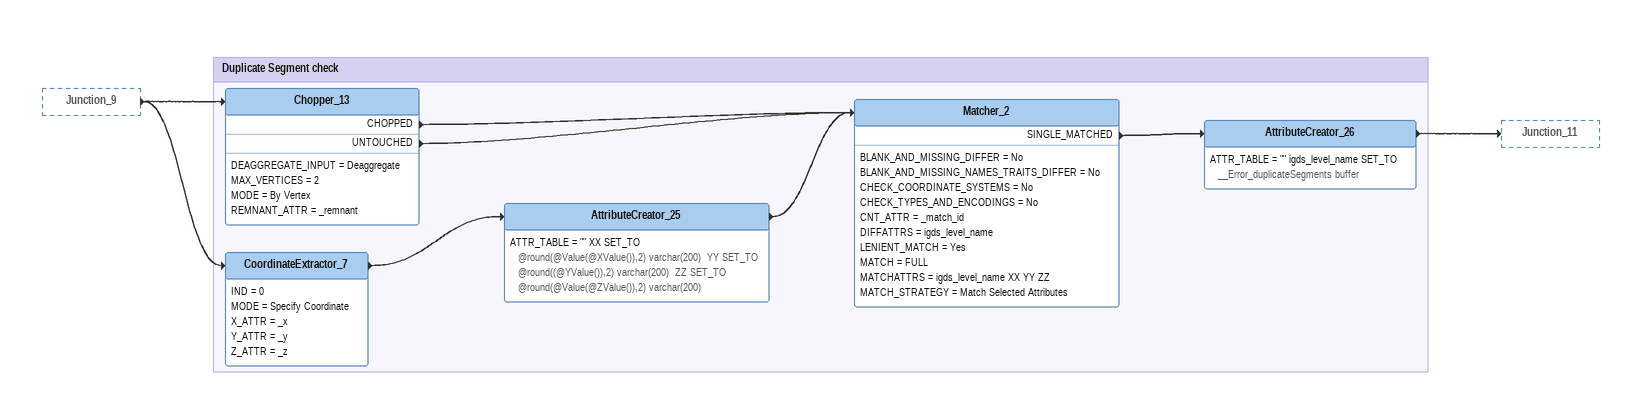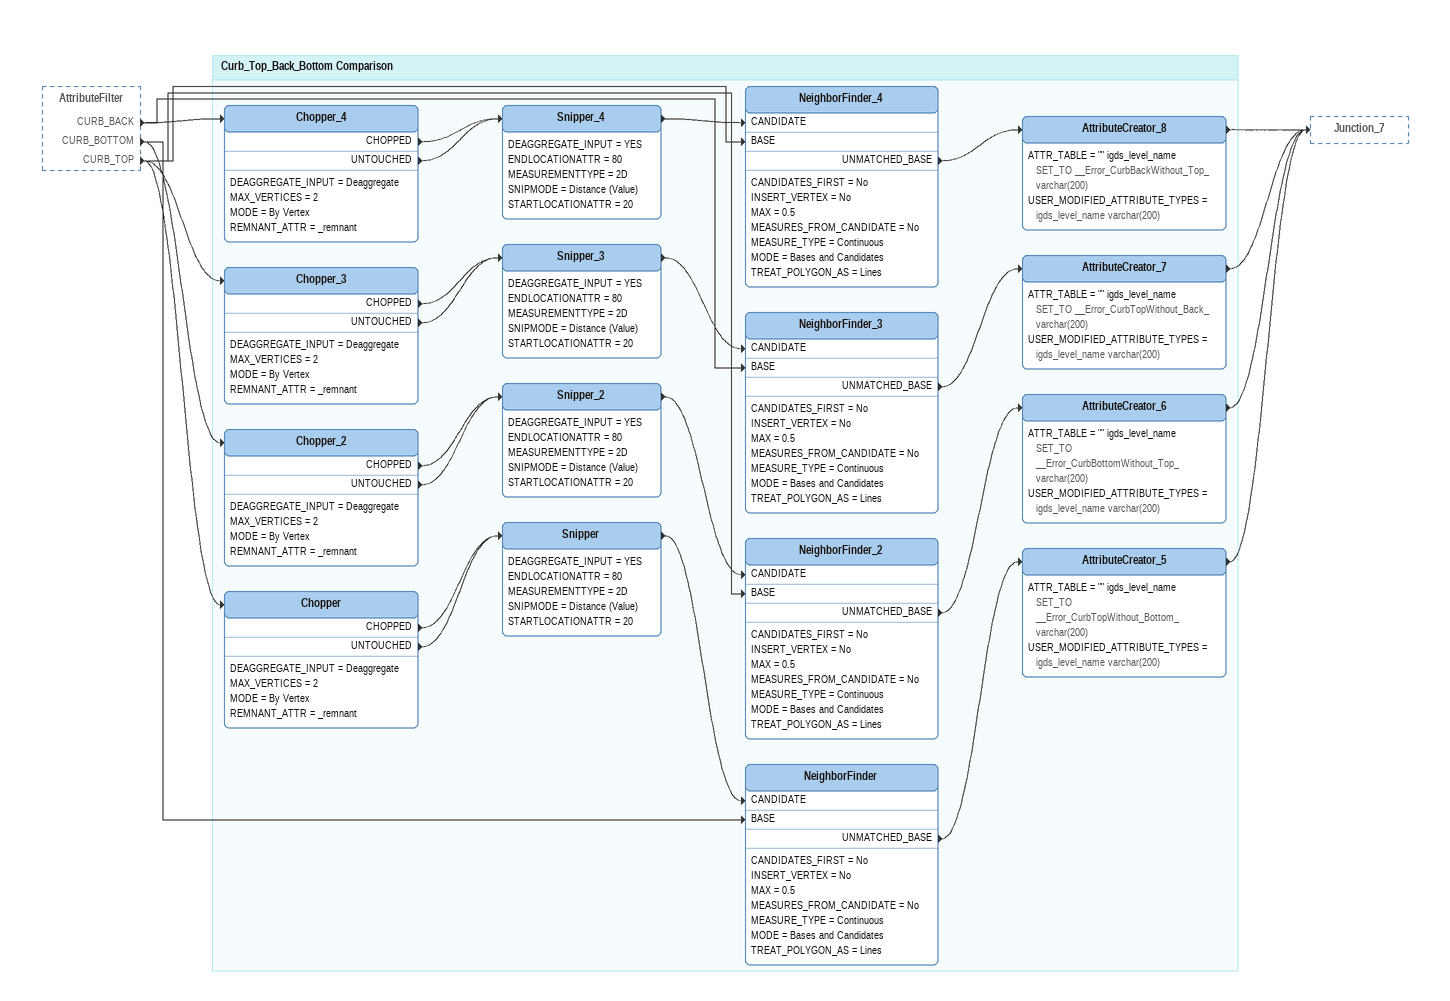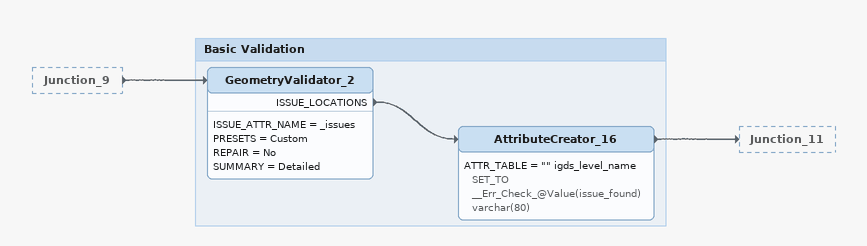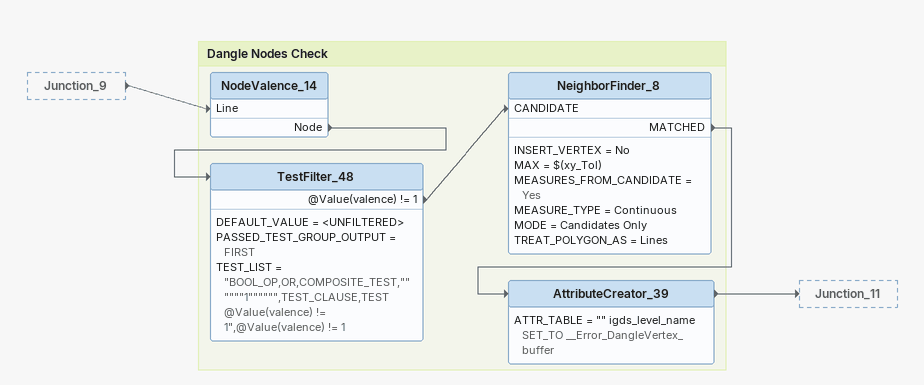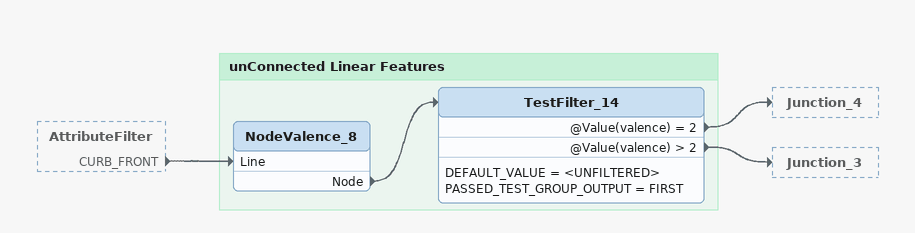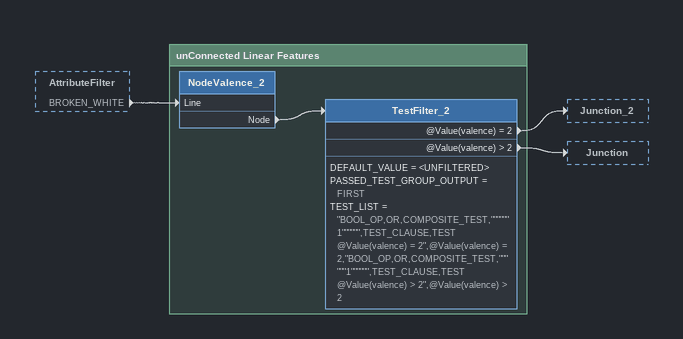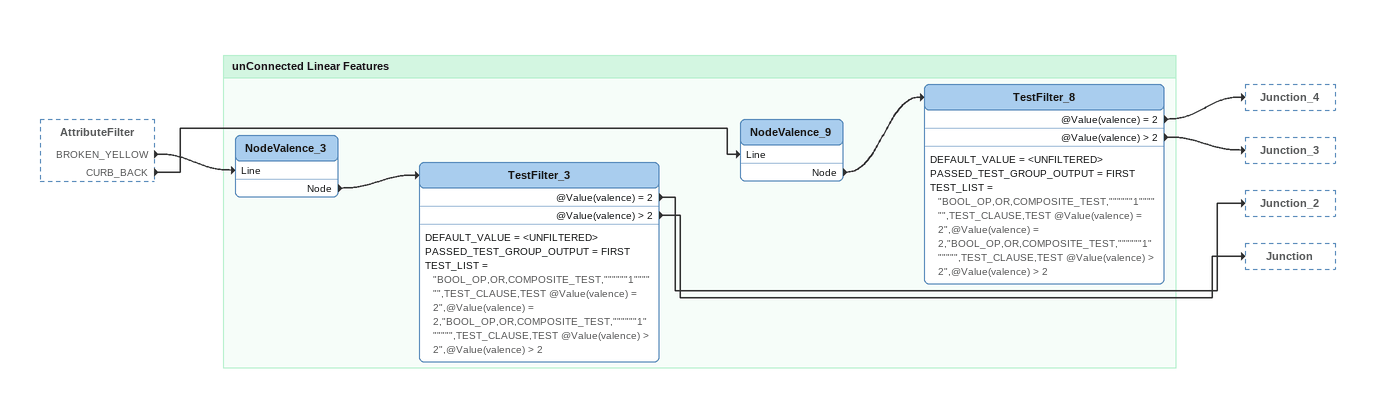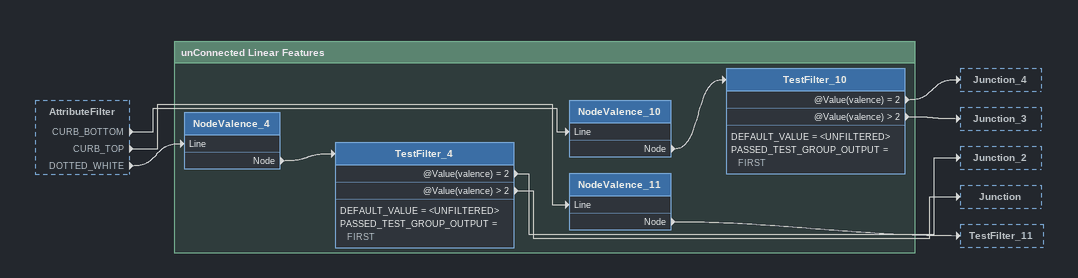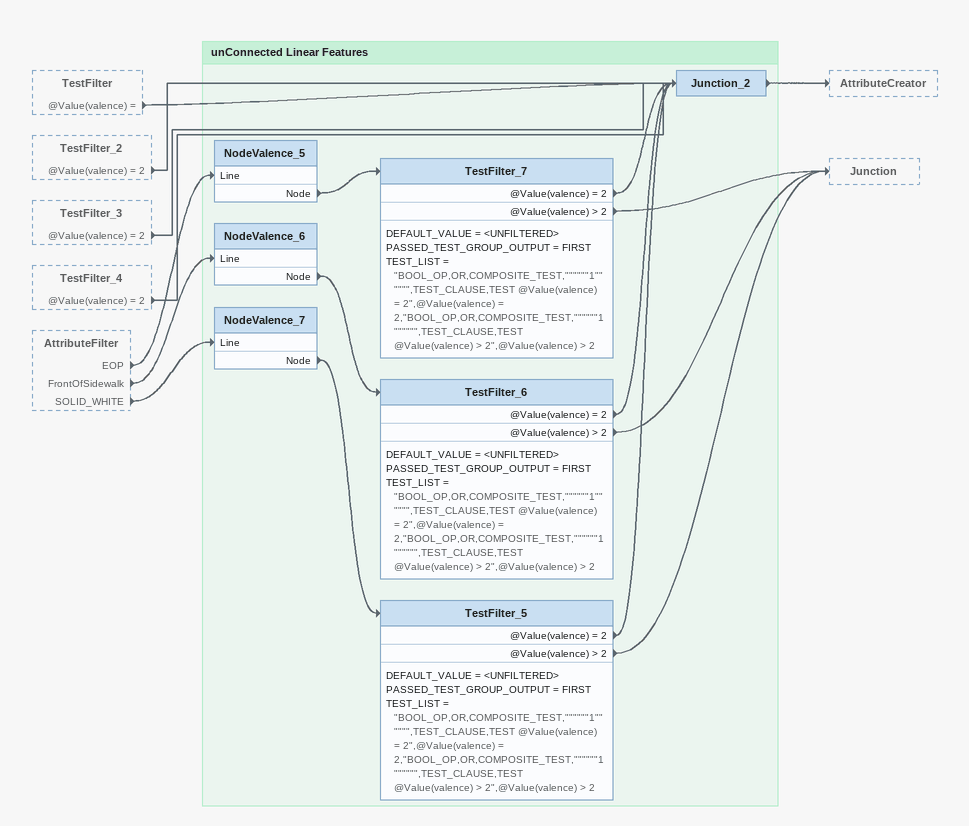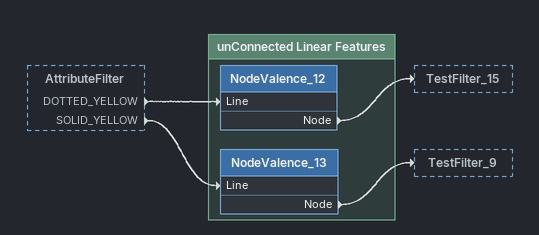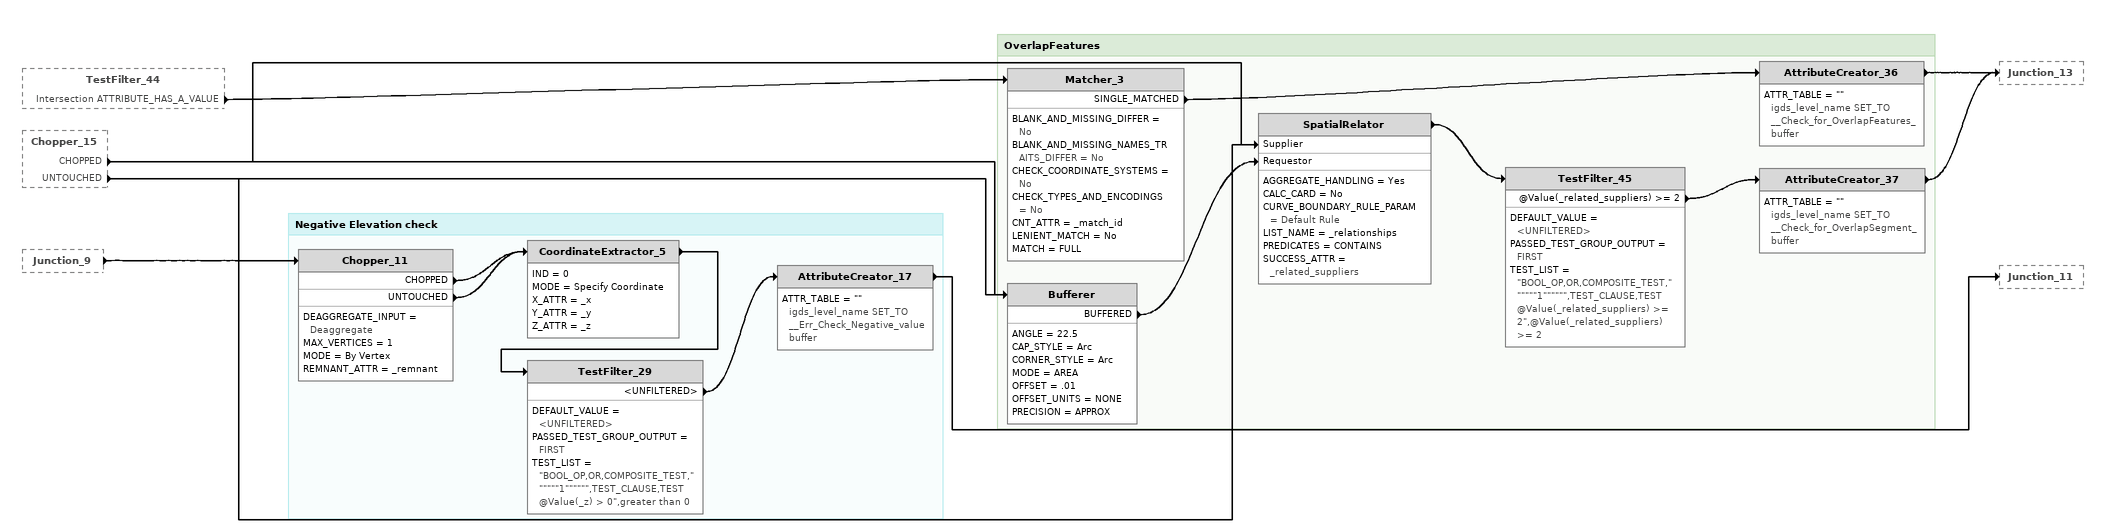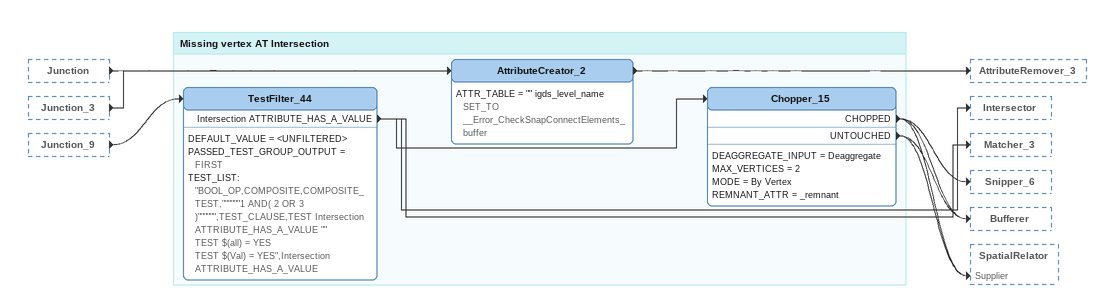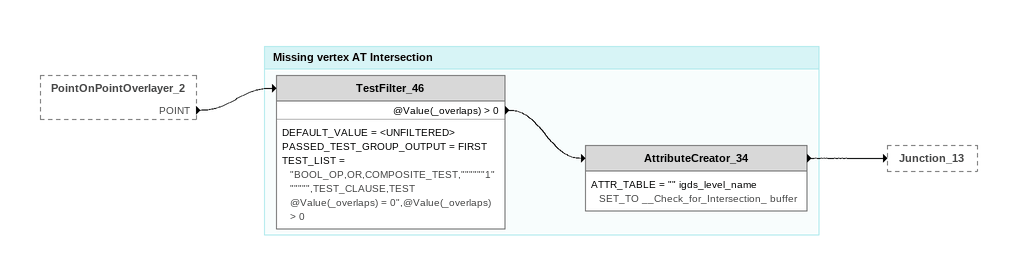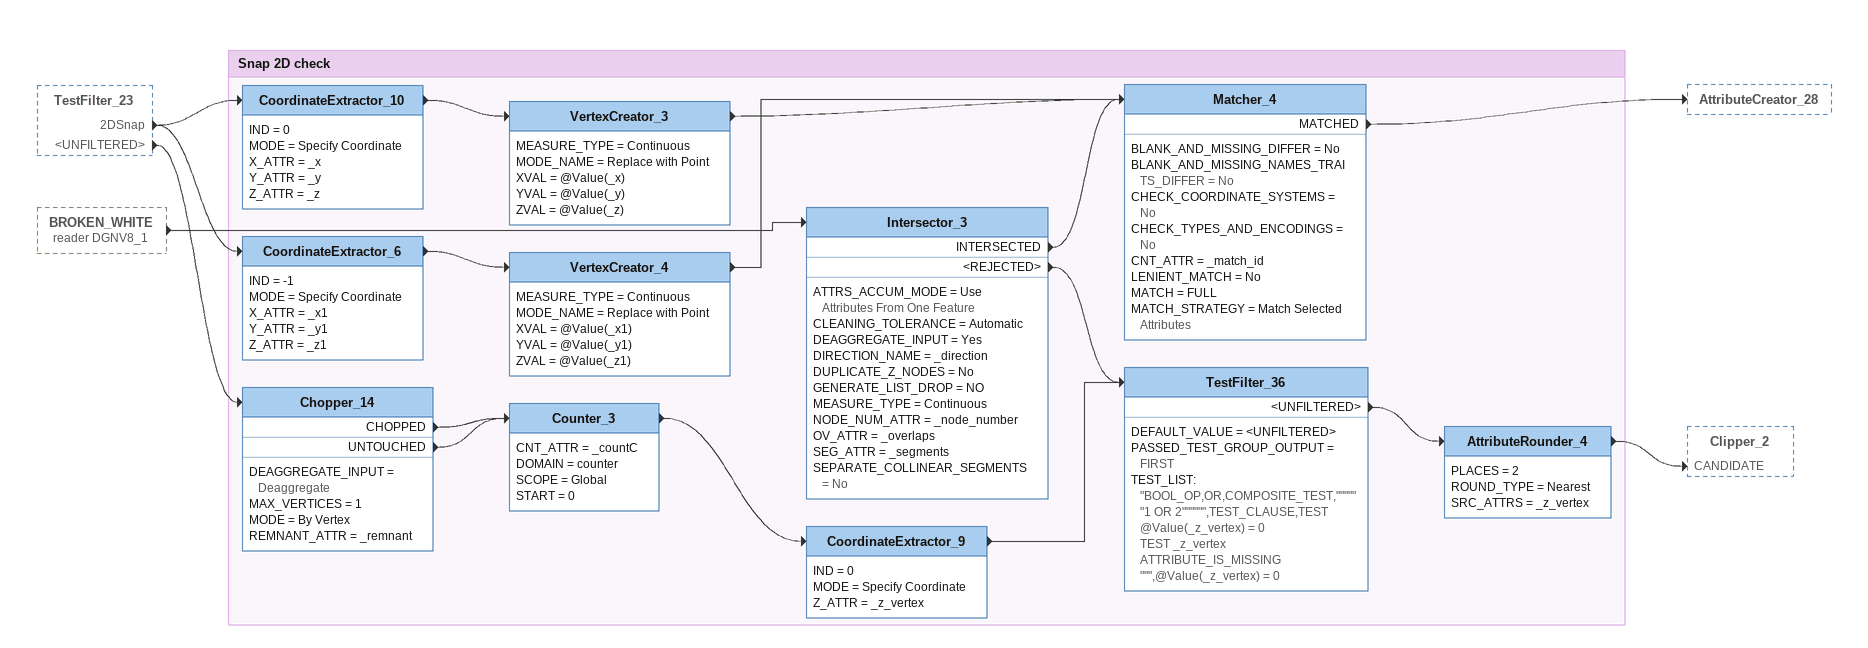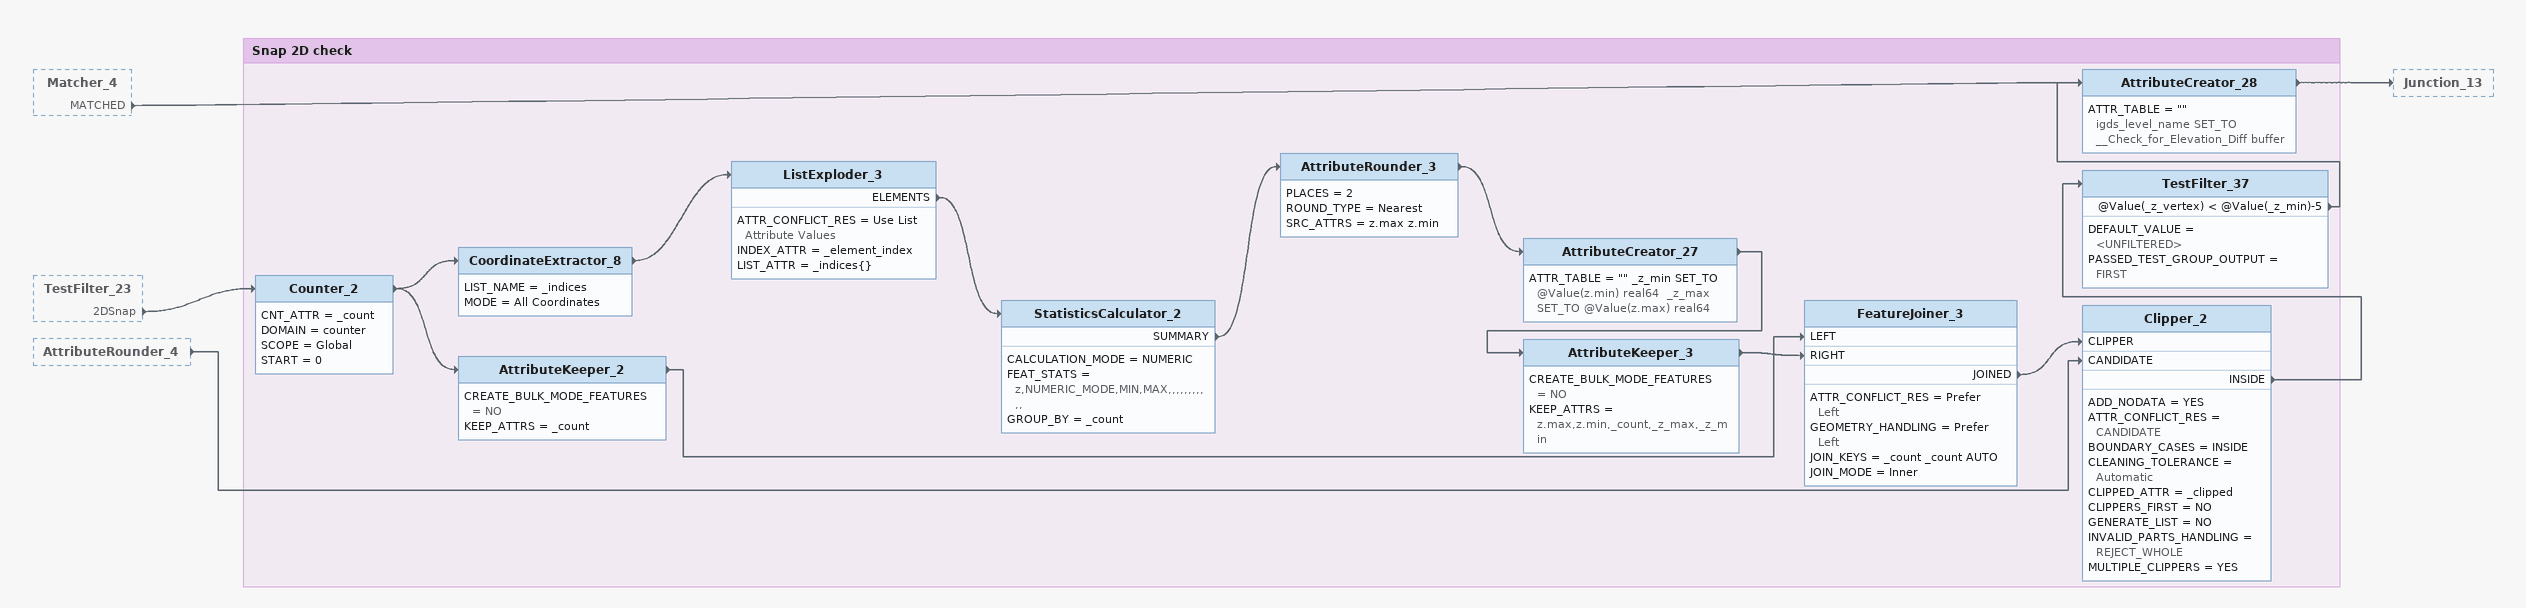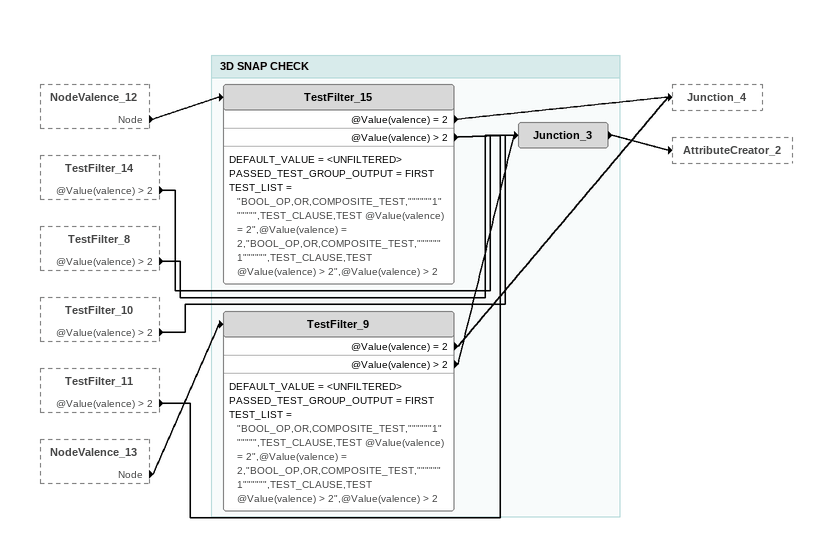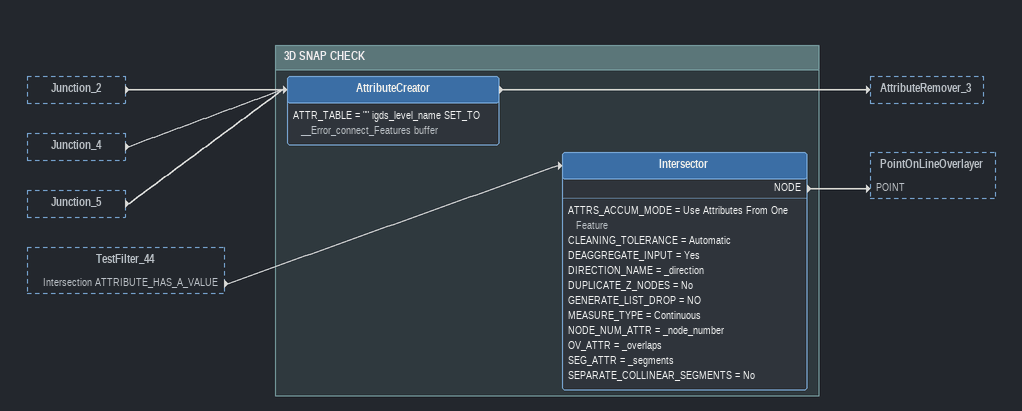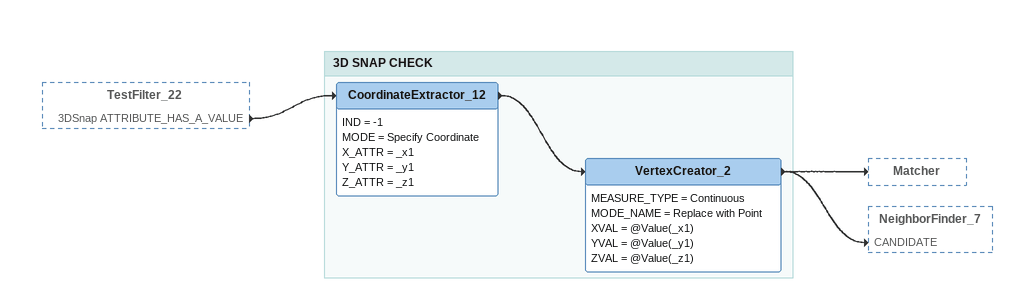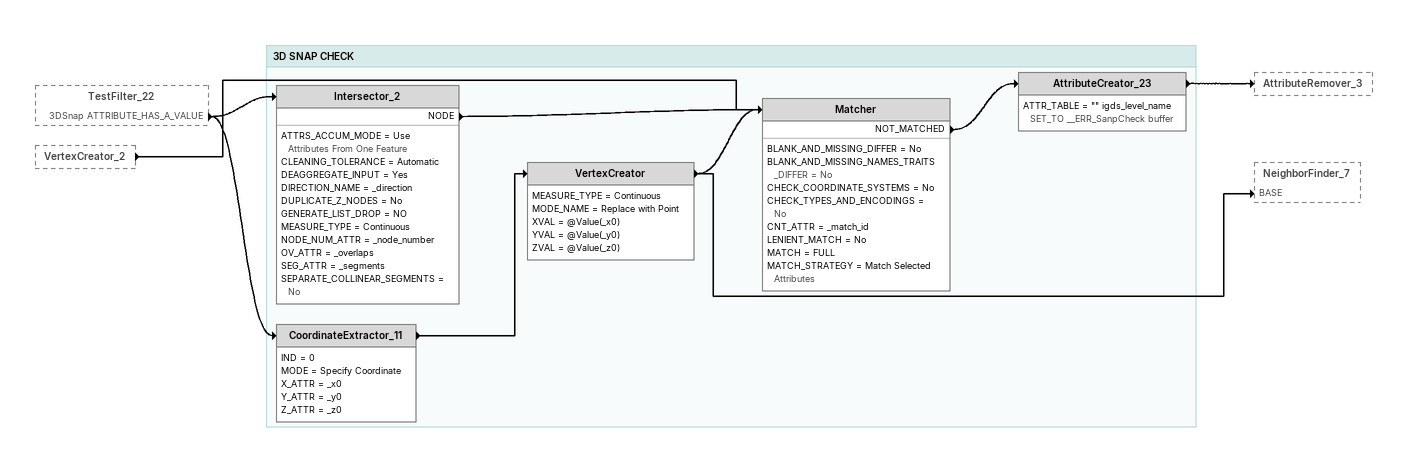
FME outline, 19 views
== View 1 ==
Junction_9 [outside]
    -> Chopper_13
    -> CoordinateExtractor_7

Bookmark: Duplicate Segment check
Chopper_13
    DEAGGREGATE_INPUT = Deaggregate
    MAX_VERTICES = 2
    MODE = By Vertex
    REMNANT_ATTR = _remnant
    CHOPPED -> Matcher_2
    UNTOUCHED -> Matcher_2
CoordinateExtractor_7
    IND = 0
    MODE = Specify Coordinate
    X_ATTR = _x
    Y_ATTR = _y
    Z_ATTR = _z
    -> AttributeCreator_25
AttributeCreator_25
    ATTR_TABLE = "" XX SET_TO @round(@Value(@XValue()),2) varchar(200)  YY SET_TO @round((@YValue()),2) varchar(200)  ZZ SET_TO @round(@Value(@ZValue()),2) varchar(200)
    -> Matcher_2
Matcher_2
    BLANK_AND_MISSING_DIFFER = No
    BLANK_AND_MISSING_NAMES_TRAITS_DIFFER = No
    CHECK_COORDINATE_SYSTEMS = No
    CHECK_TYPES_AND_ENCODINGS = No
    CNT_ATTR = _match_id
    DIFFATTRS = igds_level_name
    LENIENT_MATCH = Yes
    MATCH = FULL
    MATCHATTRS = igds_level_name XX YY ZZ
    MATCH_STRATEGY = Match Selected Attributes
    SINGLE_MATCHED -> AttributeCreator_26
AttributeCreator_26
    ATTR_TABLE = "" igds_level_name SET_TO __Error_duplicateSegments buffer
    -> Junction_11

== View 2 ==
AttributeFilter [outside]
    CURB_BACK -> NeighborFinder_3 [BASE]
    CURB_BACK -> Chopper_4
    CURB_BOTTOM -> NeighborFinder [BASE]
    CURB_BOTTOM -> Chopper_2
    CURB_TOP -> Chopper
    CURB_TOP -> NeighborFinder_2 [BASE]
    CURB_TOP -> Chopper_3
    CURB_TOP -> NeighborFinder_4 [BASE]

Bookmark: Curb_Top_Back_Bottom Comparison
Chopper_4
    DEAGGREGATE_INPUT = Deaggregate
    MAX_VERTICES = 2
    MODE = By Vertex
    REMNANT_ATTR = _remnant
    CHOPPED -> Snipper_4
    UNTOUCHED -> Snipper_4
Snipper_4
    DEAGGREGATE_INPUT = YES
    ENDLOCATIONATTR = 80
    MEASUREMENTTYPE = 2D
    SNIPMODE = Distance (Value)
    STARTLOCATIONATTR = 20
    -> NeighborFinder_4 [CANDIDATE]
NeighborFinder_4
    CANDIDATES_FIRST = No
    INSERT_VERTEX = No
    MAX = 0.5
    MEASURES_FROM_CANDIDATE = No
    MEASURE_TYPE = Continuous
    MODE = Bases and Candidates
    TREAT_POLYGON_AS = Lines
    UNMATCHED_BASE -> AttributeCreator_8
AttributeCreator_8
    ATTR_TABLE = "" igds_level_name SET_TO __Error_CurbBackWithout_Top_ varchar(200)
    USER_MODIFIED_ATTRIBUTE_TYPES = igds_level_name varchar(200)
    -> Junction_7
Chopper_3
    DEAGGREGATE_INPUT = Deaggregate
    MAX_VERTICES = 2
    MODE = By Vertex
    REMNANT_ATTR = _remnant
    CHOPPED -> Snipper_3
    UNTOUCHED -> Snipper_3
Snipper_3
    DEAGGREGATE_INPUT = YES
    ENDLOCATIONATTR = 80
    MEASUREMENTTYPE = 2D
    SNIPMODE = Distance (Value)
    STARTLOCATIONATTR = 20
    -> NeighborFinder_3 [CANDIDATE]
NeighborFinder_3
    CANDIDATES_FIRST = No
    INSERT_VERTEX = No
    MAX = 0.5
    MEASURES_FROM_CANDIDATE = No
    MEASURE_TYPE = Continuous
    MODE = Bases and Candidates
    TREAT_POLYGON_AS = Lines
    UNMATCHED_BASE -> AttributeCreator_7
AttributeCreator_7
    ATTR_TABLE = "" igds_level_name SET_TO __Error_CurbTopWithout_Back_ varchar(200)
    USER_MODIFIED_ATTRIBUTE_TYPES = igds_level_name varchar(200)
    -> Junction_7
Chopper_2
    DEAGGREGATE_INPUT = Deaggregate
    MAX_VERTICES = 2
    MODE = By Vertex
    REMNANT_ATTR = _remnant
    CHOPPED -> Snipper_2
    UNTOUCHED -> Snipper_2
Snipper_2
    DEAGGREGATE_INPUT = YES
    ENDLOCATIONATTR = 80
    MEASUREMENTTYPE = 2D
    SNIPMODE = Distance (Value)
    STARTLOCATIONATTR = 20
    -> NeighborFinder_2 [CANDIDATE]
NeighborFinder_2
    CANDIDATES_FIRST = No
    INSERT_VERTEX = No
    MAX = 0.5
    MEASURES_FROM_CANDIDATE = No
    MEASURE_TYPE = Continuous
    MODE = Bases and Candidates
    TREAT_POLYGON_AS = Lines
    UNMATCHED_BASE -> AttributeCreator_6
AttributeCreator_6
    ATTR_TABLE = "" igds_level_name SET_TO __Error_CurbBottomWithout_Top_ varchar(200)
    USER_MODIFIED_ATTRIBUTE_TYPES = igds_level_name varchar(200)
    -> Junction_7
Chopper
    DEAGGREGATE_INPUT = Deaggregate
    MAX_VERTICES = 2
    MODE = By Vertex
    REMNANT_ATTR = _remnant
    CHOPPED -> Snipper
    UNTOUCHED -> Snipper
Snipper
    DEAGGREGATE_INPUT = YES
    ENDLOCATIONATTR = 80
    MEASUREMENTTYPE = 2D
    SNIPMODE = Distance (Value)
    STARTLOCATIONATTR = 20
    -> NeighborFinder [CANDIDATE]
NeighborFinder
    CANDIDATES_FIRST = No
    INSERT_VERTEX = No
    MAX = 0.5
    MEASURES_FROM_CANDIDATE = No
    MEASURE_TYPE = Continuous
    MODE = Bases and Candidates
    TREAT_POLYGON_AS = Lines
    UNMATCHED_BASE -> AttributeCreator_5
AttributeCreator_5
    ATTR_TABLE = "" igds_level_name SET_TO __Error_CurbTopWithout_Bottom_ varchar(200)
    USER_MODIFIED_ATTRIBUTE_TYPES = igds_level_name varchar(200)
    -> Junction_7

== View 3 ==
Junction_9 [outside]
    -> GeometryValidator_2

Bookmark: Basic Validation
GeometryValidator_2
    ISSUE_ATTR_NAME = _issues
    PRESETS = Custom
    REPAIR = No
    SUMMARY = Detailed
    ISSUE_LOCATIONS -> AttributeCreator_16
AttributeCreator_16
    ATTR_TABLE = "" igds_level_name SET_TO __Err_Check_@Value(issue_found) varchar(80)
    -> Junction_11

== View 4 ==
Junction_9 [outside]
    -> NodeValence_14 [Line]

Bookmark: Dangle Nodes Check
NodeValence_14
    Node -> TestFilter_48
TestFilter_48
    DEFAULT_VALUE = <UNFILTERED>
    PASSED_TEST_GROUP_OUTPUT = FIRST
    TEST_LIST = "BOOL_OP,OR,COMPOSITE_TEST,""""""1"""""",TEST_CLAUSE,TEST @Value(valence) != 1",@Value(valence) != 1
    @Value(valence) != 1 -> NeighborFinder_8 [CANDIDATE]
NeighborFinder_8
    INSERT_VERTEX = No
    MAX = $(xy_Tol)
    MEASURES_FROM_CANDIDATE = Yes
    MEASURE_TYPE = Continuous
    MODE = Candidates Only
    TREAT_POLYGON_AS = Lines
    MATCHED -> AttributeCreator_39
AttributeCreator_39
    ATTR_TABLE = "" igds_level_name SET_TO __Error_DangleVertex_ buffer
    -> Junction_11

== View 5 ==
AttributeFilter [outside]
    CURB_FRONT -> NodeValence_8 [Line]

Bookmark: unConnected Linear Features
NodeValence_8
    Node -> TestFilter_14
TestFilter_14
    DEFAULT_VALUE = <UNFILTERED>
    PASSED_TEST_GROUP_OUTPUT = FIRST
    @Value(valence) = 2 -> Junction_4
    @Value(valence) > 2 -> Junction_3

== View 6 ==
AttributeFilter [outside]
    BROKEN_WHITE -> NodeValence_2 [Line]

Bookmark: unConnected Linear Features
NodeValence_2
    Node -> TestFilter_2
TestFilter_2
    DEFAULT_VALUE = <UNFILTERED>
    PASSED_TEST_GROUP_OUTPUT = FIRST
    TEST_LIST = "BOOL_OP,OR,COMPOSITE_TEST,""""""1"""""",TEST_CLAUSE,TEST @Value(valence) = 2",@Value(valence) = 2,"BOOL_OP,OR,COMPOSITE_TEST,""""""1"""""",TEST_CLAUSE,TEST @Value(valence) > 2",@Value(valence) > 2
    @Value(valence) = 2 -> Junction_2
    @Value(valence) > 2 -> Junction

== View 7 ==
AttributeFilter [outside]
    BROKEN_YELLOW -> NodeValence_3 [Line]
    CURB_BACK -> NodeValence_9 [Line]

Bookmark: unConnected Linear Features
NodeValence_9
    Node -> TestFilter_8
TestFilter_8
    DEFAULT_VALUE = <UNFILTERED>
    PASSED_TEST_GROUP_OUTPUT = FIRST
    TEST_LIST = "BOOL_OP,OR,COMPOSITE_TEST,""""""1"""""",TEST_CLAUSE,TEST @Value(valence) = 2",@Value(valence) = 2,"BOOL_OP,OR,COMPOSITE_TEST,""""""1"""""",TEST_CLAUSE,TEST @Value(valence) > 2",@Value(valence) > 2
    @Value(valence) = 2 -> Junction_4
    @Value(valence) > 2 -> Junction_3
NodeValence_3
    Node -> TestFilter_3
TestFilter_3
    DEFAULT_VALUE = <UNFILTERED>
    PASSED_TEST_GROUP_OUTPUT = FIRST
    TEST_LIST = "BOOL_OP,OR,COMPOSITE_TEST,""""""1"""""",TEST_CLAUSE,TEST @Value(valence) = 2",@Value(valence) = 2,"BOOL_OP,OR,COMPOSITE_TEST,""""""1"""""",TEST_CLAUSE,TEST @Value(valence) > 2",@Value(valence) > 2
    @Value(valence) = 2 -> Junction_2
    @Value(valence) > 2 -> Junction

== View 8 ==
AttributeFilter [outside]
    CURB_BOTTOM -> NodeValence_10 [Line]
    CURB_TOP -> NodeValence_11 [Line]
    DOTTED_WHITE -> NodeValence_4 [Line]

Bookmark: unConnected Linear Features
NodeValence_10
    Node -> TestFilter_10
TestFilter_10
    DEFAULT_VALUE = <UNFILTERED>
    PASSED_TEST_GROUP_OUTPUT = FIRST
    @Value(valence) = 2 -> Junction_4
    @Value(valence) > 2 -> Junction_3
NodeValence_4
    Node -> TestFilter_4
TestFilter_4
    DEFAULT_VALUE = <UNFILTERED>
    PASSED_TEST_GROUP_OUTPUT = FIRST
    @Value(valence) = 2 -> Junction_2
    @Value(valence) > 2 -> Junction
NodeValence_11
    Node -> TestFilter_11

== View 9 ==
TestFilter [outside]
    @Value(valence) = -> Junction_2
TestFilter_2 [outside]
    @Value(valence) = 2 -> Junction_2
TestFilter_3 [outside]
    @Value(valence) = 2 -> Junction_2
TestFilter_4 [outside]
    @Value(valence) = 2 -> Junction_2
AttributeFilter [outside]
    EOP -> NodeValence_5 [Line]
    FrontOfSidewalk -> NodeValence_6 [Line]
    SOLID_WHITE -> NodeValence_7 [Line]

Bookmark: unConnected Linear Features
NodeValence_5
    Node -> TestFilter_7
TestFilter_7
    DEFAULT_VALUE = <UNFILTERED>
    PASSED_TEST_GROUP_OUTPUT = FIRST
    TEST_LIST = "BOOL_OP,OR,COMPOSITE_TEST,""""""1"""""",TEST_CLAUSE,TEST @Value(valence) = 2",@Value(valence) = 2,"BOOL_OP,OR,COMPOSITE_TEST,""""""1"""""",TEST_CLAUSE,TEST @Value(valence) > 2",@Value(valence) > 2
    @Value(valence) = 2 -> Junction_2
    @Value(valence) > 2 -> Junction
NodeValence_6
    Node -> TestFilter_6
TestFilter_6
    DEFAULT_VALUE = <UNFILTERED>
    PASSED_TEST_GROUP_OUTPUT = FIRST
    TEST_LIST = "BOOL_OP,OR,COMPOSITE_TEST,""""""1"""""",TEST_CLAUSE,TEST @Value(valence) = 2",@Value(valence) = 2,"BOOL_OP,OR,COMPOSITE_TEST,""""""1"""""",TEST_CLAUSE,TEST @Value(valence) > 2",@Value(valence) > 2
    @Value(valence) = 2 -> Junction_2
    @Value(valence) > 2 -> Junction
NodeValence_7
    Node -> TestFilter_5
TestFilter_5
    DEFAULT_VALUE = <UNFILTERED>
    PASSED_TEST_GROUP_OUTPUT = FIRST
    TEST_LIST = "BOOL_OP,OR,COMPOSITE_TEST,""""""1"""""",TEST_CLAUSE,TEST @Value(valence) = 2",@Value(valence) = 2,"BOOL_OP,OR,COMPOSITE_TEST,""""""1"""""",TEST_CLAUSE,TEST @Value(valence) > 2",@Value(valence) > 2
    @Value(valence) = 2 -> Junction_2
    @Value(valence) > 2 -> Junction
Junction_2
    -> AttributeCreator

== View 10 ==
AttributeFilter [outside]
    DOTTED_YELLOW -> NodeValence_12 [Line]
    SOLID_YELLOW -> NodeValence_13 [Line]

Bookmark: unConnected Linear Features
NodeValence_12
    Node -> TestFilter_15
NodeValence_13
    Node -> TestFilter_9

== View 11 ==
TestFilter_44 [outside]
    Intersection ATTRIBUTE_HAS_A_VALUE -> Matcher_3
Chopper_15 [outside]
    CHOPPED -> Bufferer
    CHOPPED -> SpatialRelator [Supplier]
    UNTOUCHED -> Bufferer
    UNTOUCHED -> SpatialRelator [Supplier]
Junction_9 [outside]
    -> Chopper_11

Bookmark: OverlapFeatures
Bufferer
    ANGLE = 22.5
    CAP_STYLE = Arc
    CORNER_STYLE = Arc
    MODE = AREA
    OFFSET = .01
    OFFSET_UNITS = NONE
    PRECISION = APPROX
    BUFFERED -> SpatialRelator [Requestor]
SpatialRelator
    AGGREGATE_HANDLING = Yes
    CALC_CARD = No
    CURVE_BOUNDARY_RULE_PARAM = Default Rule
    LIST_NAME = _relationships
    PREDICATES = CONTAINS
    SUCCESS_ATTR = _related_suppliers
    -> TestFilter_45
TestFilter_45
    DEFAULT_VALUE = <UNFILTERED>
    PASSED_TEST_GROUP_OUTPUT = FIRST
    TEST_LIST = "BOOL_OP,OR,COMPOSITE_TEST,""""""1"""""",TEST_CLAUSE,TEST @Value(_related_suppliers) >= 2",@Value(_related_suppliers) >= 2
    @Value(_related_suppliers) >= 2 -> AttributeCreator_37
AttributeCreator_37
    ATTR_TABLE = "" igds_level_name SET_TO __Check_for_OverlapSegment_ buffer
    -> Junction_13
Matcher_3
    BLANK_AND_MISSING_DIFFER = No
    BLANK_AND_MISSING_NAMES_TRAITS_DIFFER = No
    CHECK_COORDINATE_SYSTEMS = No
    CHECK_TYPES_AND_ENCODINGS = No
    CNT_ATTR = _match_id
    LENIENT_MATCH = No
    MATCH = FULL
    SINGLE_MATCHED -> AttributeCreator_36
AttributeCreator_36
    ATTR_TABLE = "" igds_level_name SET_TO __Check_for_OverlapFeatures_ buffer
    -> Junction_13

Bookmark: Negative Elevation check
Chopper_11
    DEAGGREGATE_INPUT = Deaggregate
    MAX_VERTICES = 1
    MODE = By Vertex
    REMNANT_ATTR = _remnant
    CHOPPED -> CoordinateExtractor_5
    UNTOUCHED -> CoordinateExtractor_5
CoordinateExtractor_5
    IND = 0
    MODE = Specify Coordinate
    X_ATTR = _x
    Y_ATTR = _y
    Z_ATTR = _z
    -> TestFilter_29
TestFilter_29
    DEFAULT_VALUE = <UNFILTERED>
    PASSED_TEST_GROUP_OUTPUT = FIRST
    TEST_LIST = "BOOL_OP,OR,COMPOSITE_TEST,""""""1"""""",TEST_CLAUSE,TEST @Value(_z) > 0",greater than 0
    <UNFILTERED> -> AttributeCreator_17
AttributeCreator_17
    ATTR_TABLE = "" igds_level_name SET_TO __Err_Check_Negative_value buffer
    -> Junction_11

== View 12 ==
Junction [outside]
    -> AttributeCreator_2
Junction_3 [outside]
    -> AttributeCreator_2
Junction_9 [outside]
    -> TestFilter_44

Bookmark: Missing vertex AT Intersection
AttributeCreator_2
    ATTR_TABLE = "" igds_level_name SET_TO __Error_CheckSnapConnectElements_ buffer
    -> AttributeRemover_3
TestFilter_44
    DEFAULT_VALUE = <UNFILTERED>
    PASSED_TEST_GROUP_OUTPUT = FIRST
    TEST_LIST:
      "BOOL_OP,COMPOSITE,COMPOSITE_TEST,""""""1 AND( 2 OR 3 )"""""",TEST_CLAUSE,TEST Intersection ATTRIBUTE_HAS_A_VALUE ""
      TEST $(all) = YES
      TEST $(Val) = YES",Intersection ATTRIBUTE_HAS_A_VALUE
    Intersection ATTRIBUTE_HAS_A_VALUE -> Chopper_15
    Intersection ATTRIBUTE_HAS_A_VALUE -> Intersector
    Intersection ATTRIBUTE_HAS_A_VALUE -> Matcher_3
Chopper_15
    DEAGGREGATE_INPUT = Deaggregate
    MAX_VERTICES = 2
    MODE = By Vertex
    REMNANT_ATTR = _remnant
    CHOPPED -> Snipper_6
    CHOPPED -> Bufferer
    CHOPPED -> SpatialRelator [Supplier]
    UNTOUCHED -> Bufferer
    UNTOUCHED -> SpatialRelator [Supplier]

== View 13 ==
PointOnPointOverlayer_2 [outside]
    POINT -> TestFilter_46

Bookmark: Missing vertex AT Intersection
TestFilter_46
    DEFAULT_VALUE = <UNFILTERED>
    PASSED_TEST_GROUP_OUTPUT = FIRST
    TEST_LIST = "BOOL_OP,OR,COMPOSITE_TEST,""""""1"""""",TEST_CLAUSE,TEST @Value(_overlaps) = 0",@Value(_overlaps) > 0
    @Value(_overlaps) > 0 -> AttributeCreator_34
AttributeCreator_34
    ATTR_TABLE = "" igds_level_name SET_TO __Check_for_Intersection_ buffer
    -> Junction_13

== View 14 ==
TestFilter_23 [outside]
    2DSnap -> CoordinateExtractor_10
    2DSnap -> CoordinateExtractor_6
    <UNFILTERED> -> Chopper_14
BROKEN_WHITE (reader DGNV8_1) [outside]
    -> Intersector_3

Bookmark: Snap 2D check
Intersector_3
    ATTRS_ACCUM_MODE = Use Attributes From One Feature
    CLEANING_TOLERANCE = Automatic
    DEAGGREGATE_INPUT = Yes
    DIRECTION_NAME = _direction
    DUPLICATE_Z_NODES = No
    GENERATE_LIST_DROP = NO
    MEASURE_TYPE = Continuous
    NODE_NUM_ATTR = _node_number
    OV_ATTR = _overlaps
    SEG_ATTR = _segments
    SEPARATE_COLLINEAR_SEGMENTS = No
    INTERSECTED -> Matcher_4
    <REJECTED> -> TestFilter_36
CoordinateExtractor_10
    IND = 0
    MODE = Specify Coordinate
    X_ATTR = _x
    Y_ATTR = _y
    Z_ATTR = _z
    -> VertexCreator_3
VertexCreator_3
    MEASURE_TYPE = Continuous
    MODE_NAME = Replace with Point
    XVAL = @Value(_x)
    YVAL = @Value(_y)
    ZVAL = @Value(_z)
    -> Matcher_4
CoordinateExtractor_6
    IND = -1
    MODE = Specify Coordinate
    X_ATTR = _x1
    Y_ATTR = _y1
    Z_ATTR = _z1
    -> VertexCreator_4
VertexCreator_4
    MEASURE_TYPE = Continuous
    MODE_NAME = Replace with Point
    XVAL = @Value(_x1)
    YVAL = @Value(_y1)
    ZVAL = @Value(_z1)
    -> Matcher_4
Matcher_4
    BLANK_AND_MISSING_DIFFER = No
    BLANK_AND_MISSING_NAMES_TRAITS_DIFFER = No
    CHECK_COORDINATE_SYSTEMS = No
    CHECK_TYPES_AND_ENCODINGS = No
    CNT_ATTR = _match_id
    LENIENT_MATCH = No
    MATCH = FULL
    MATCH_STRATEGY = Match Selected Attributes
    MATCHED -> AttributeCreator_28
Chopper_14
    DEAGGREGATE_INPUT = Deaggregate
    MAX_VERTICES = 1
    MODE = By Vertex
    REMNANT_ATTR = _remnant
    CHOPPED -> Counter_3
    UNTOUCHED -> Counter_3
Counter_3
    CNT_ATTR = _countC
    DOMAIN = counter
    SCOPE = Global
    START = 0
    -> CoordinateExtractor_9
CoordinateExtractor_9
    IND = 0
    MODE = Specify Coordinate
    Z_ATTR = _z_vertex
    -> TestFilter_36
TestFilter_36
    DEFAULT_VALUE = <UNFILTERED>
    PASSED_TEST_GROUP_OUTPUT = FIRST
    TEST_LIST:
      "BOOL_OP,OR,COMPOSITE_TEST,""""""1 OR 2"""""",TEST_CLAUSE,TEST @Value(_z_vertex) = 0
      TEST _z_vertex ATTRIBUTE_IS_MISSING """,@Value(_z_vertex) = 0
    <UNFILTERED> -> AttributeRounder_4
AttributeRounder_4
    PLACES = 2
    ROUND_TYPE = Nearest
    SRC_ATTRS = _z_vertex
    -> Clipper_2 [CANDIDATE]

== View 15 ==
Matcher_4 [outside]
    MATCHED -> AttributeCreator_28
TestFilter_23 [outside]
    2DSnap -> Counter_2
AttributeRounder_4 [outside]
    -> Clipper_2 [CANDIDATE]

Bookmark: Snap 2D check
Counter_2
    CNT_ATTR = _count
    DOMAIN = counter
    SCOPE = Global
    START = 0
    -> AttributeKeeper_2
    -> CoordinateExtractor_8
CoordinateExtractor_8
    LIST_NAME = _indices
    MODE = All Coordinates
    -> ListExploder_3
ListExploder_3
    ATTR_CONFLICT_RES = Use List Attribute Values
    INDEX_ATTR = _element_index
    LIST_ATTR = _indices{}
    ELEMENTS -> StatisticsCalculator_2
StatisticsCalculator_2
    CALCULATION_MODE = NUMERIC
    FEAT_STATS = z,NUMERIC_MODE,MIN,MAX,,,,,,,,,,,
    GROUP_BY = _count
    SUMMARY -> AttributeRounder_3
AttributeRounder_3
    PLACES = 2
    ROUND_TYPE = Nearest
    SRC_ATTRS = z.max z.min
    -> AttributeCreator_27
AttributeCreator_27
    ATTR_TABLE = "" _z_min SET_TO @Value(z.min) real64  _z_max SET_TO @Value(z.max) real64
    -> AttributeKeeper_3
AttributeKeeper_3
    CREATE_BULK_MODE_FEATURES = NO
    KEEP_ATTRS = z.max,z.min,_count,_z_max,_z_min
    -> FeatureJoiner_3 [RIGHT]
AttributeKeeper_2
    CREATE_BULK_MODE_FEATURES = NO
    KEEP_ATTRS = _count
    -> FeatureJoiner_3 [LEFT]
FeatureJoiner_3
    ATTR_CONFLICT_RES = Prefer Left
    GEOMETRY_HANDLING = Prefer Left
    JOIN_KEYS = _count _count AUTO
    JOIN_MODE = Inner
    JOINED -> Clipper_2 [CLIPPER]
Clipper_2
    ADD_NODATA = YES
    ATTR_CONFLICT_RES = CANDIDATE
    BOUNDARY_CASES = INSIDE
    CLEANING_TOLERANCE = Automatic
    CLIPPED_ATTR = _clipped
    CLIPPERS_FIRST = NO
    GENERATE_LIST = NO
    INVALID_PARTS_HANDLING = REJECT_WHOLE
    MULTIPLE_CLIPPERS = YES
    INSIDE -> TestFilter_37
TestFilter_37
    DEFAULT_VALUE = <UNFILTERED>
    PASSED_TEST_GROUP_OUTPUT = FIRST
    @Value(_z_vertex) < @Value(_z_min)-5 -> AttributeCreator_28
AttributeCreator_28
    ATTR_TABLE = "" igds_level_name SET_TO __Check_for_Elevation_Diff buffer
    -> Junction_13

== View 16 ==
NodeValence_12 [outside]
    Node -> TestFilter_15
TestFilter_14 [outside]
    @Value(valence) > 2 -> Junction_3
TestFilter_8 [outside]
    @Value(valence) > 2 -> Junction_3
TestFilter_10 [outside]
    @Value(valence) > 2 -> Junction_3
TestFilter_11 [outside]
    @Value(valence) > 2 -> Junction_3
NodeValence_13 [outside]
    Node -> TestFilter_9

Bookmark: 3D SNAP CHECK
TestFilter_15
    DEFAULT_VALUE = <UNFILTERED>
    PASSED_TEST_GROUP_OUTPUT = FIRST
    TEST_LIST = "BOOL_OP,OR,COMPOSITE_TEST,""""""1"""""",TEST_CLAUSE,TEST @Value(valence) = 2",@Value(valence) = 2,"BOOL_OP,OR,COMPOSITE_TEST,""""""1"""""",TEST_CLAUSE,TEST @Value(valence) > 2",@Value(valence) > 2
    @Value(valence) = 2 -> Junction_4
    @Value(valence) > 2 -> Junction_3
TestFilter_9
    DEFAULT_VALUE = <UNFILTERED>
    PASSED_TEST_GROUP_OUTPUT = FIRST
    TEST_LIST = "BOOL_OP,OR,COMPOSITE_TEST,""""""1"""""",TEST_CLAUSE,TEST @Value(valence) = 2",@Value(valence) = 2,"BOOL_OP,OR,COMPOSITE_TEST,""""""1"""""",TEST_CLAUSE,TEST @Value(valence) > 2",@Value(valence) > 2
    @Value(valence) = 2 -> Junction_4
    @Value(valence) > 2 -> Junction_3
Junction_3
    -> AttributeCreator_2

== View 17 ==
Junction_2 [outside]
    -> AttributeCreator
Junction_4 [outside]
    -> AttributeCreator
Junction_5 [outside]
    -> AttributeCreator
TestFilter_44 [outside]
    Intersection ATTRIBUTE_HAS_A_VALUE -> Intersector

Bookmark: 3D SNAP CHECK
AttributeCreator
    ATTR_TABLE = "" igds_level_name SET_TO __Error_connect_Features buffer
    -> AttributeRemover_3
Intersector
    ATTRS_ACCUM_MODE = Use Attributes From One Feature
    CLEANING_TOLERANCE = Automatic
    DEAGGREGATE_INPUT = Yes
    DIRECTION_NAME = _direction
    DUPLICATE_Z_NODES = No
    GENERATE_LIST_DROP = NO
    MEASURE_TYPE = Continuous
    NODE_NUM_ATTR = _node_number
    OV_ATTR = _overlaps
    SEG_ATTR = _segments
    SEPARATE_COLLINEAR_SEGMENTS = No
    NODE -> PointOnLineOverlayer [POINT]

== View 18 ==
TestFilter_22 [outside]
    3DSnap ATTRIBUTE_HAS_A_VALUE -> CoordinateExtractor_12

Bookmark: 3D SNAP CHECK
CoordinateExtractor_12
    IND = -1
    MODE = Specify Coordinate
    X_ATTR = _x1
    Y_ATTR = _y1
    Z_ATTR = _z1
    -> VertexCreator_2
VertexCreator_2
    MEASURE_TYPE = Continuous
    MODE_NAME = Replace with Point
    XVAL = @Value(_x1)
    YVAL = @Value(_y1)
    ZVAL = @Value(_z1)
    -> Matcher
    -> NeighborFinder_7 [CANDIDATE]

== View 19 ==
TestFilter_22 [outside]
    3DSnap ATTRIBUTE_HAS_A_VALUE -> CoordinateExtractor_11
    3DSnap ATTRIBUTE_HAS_A_VALUE -> Intersector_2
VertexCreator_2 [outside]
    -> Matcher

Bookmark: 3D SNAP CHECK
Intersector_2
    ATTRS_ACCUM_MODE = Use Attributes From One Feature
    CLEANING_TOLERANCE = Automatic
    DEAGGREGATE_INPUT = Yes
    DIRECTION_NAME = _direction
    DUPLICATE_Z_NODES = No
    GENERATE_LIST_DROP = NO
    MEASURE_TYPE = Continuous
    NODE_NUM_ATTR = _node_number
    OV_ATTR = _overlaps
    SEG_ATTR = _segments
    SEPARATE_COLLINEAR_SEGMENTS = No
    NODE -> Matcher
CoordinateExtractor_11
    IND = 0
    MODE = Specify Coordinate
    X_ATTR = _x0
    Y_ATTR = _y0
    Z_ATTR = _z0
    -> VertexCreator
VertexCreator
    MEASURE_TYPE = Continuous
    MODE_NAME = Replace with Point
    XVAL = @Value(_x0)
    YVAL = @Value(_y0)
    ZVAL = @Value(_z0)
    -> Matcher
    -> NeighborFinder_7 [BASE]
Matcher
    BLANK_AND_MISSING_DIFFER = No
    BLANK_AND_MISSING_NAMES_TRAITS_DIFFER = No
    CHECK_COORDINATE_SYSTEMS = No
    CHECK_TYPES_AND_ENCODINGS = No
    CNT_ATTR = _match_id
    LENIENT_MATCH = No
    MATCH = FULL
    MATCH_STRATEGY = Match Selected Attributes
    NOT_MATCHED -> AttributeCreator_23
AttributeCreator_23
    ATTR_TABLE = "" igds_level_name SET_TO __ERR_SanpCheck buffer
    -> AttributeRemover_3
